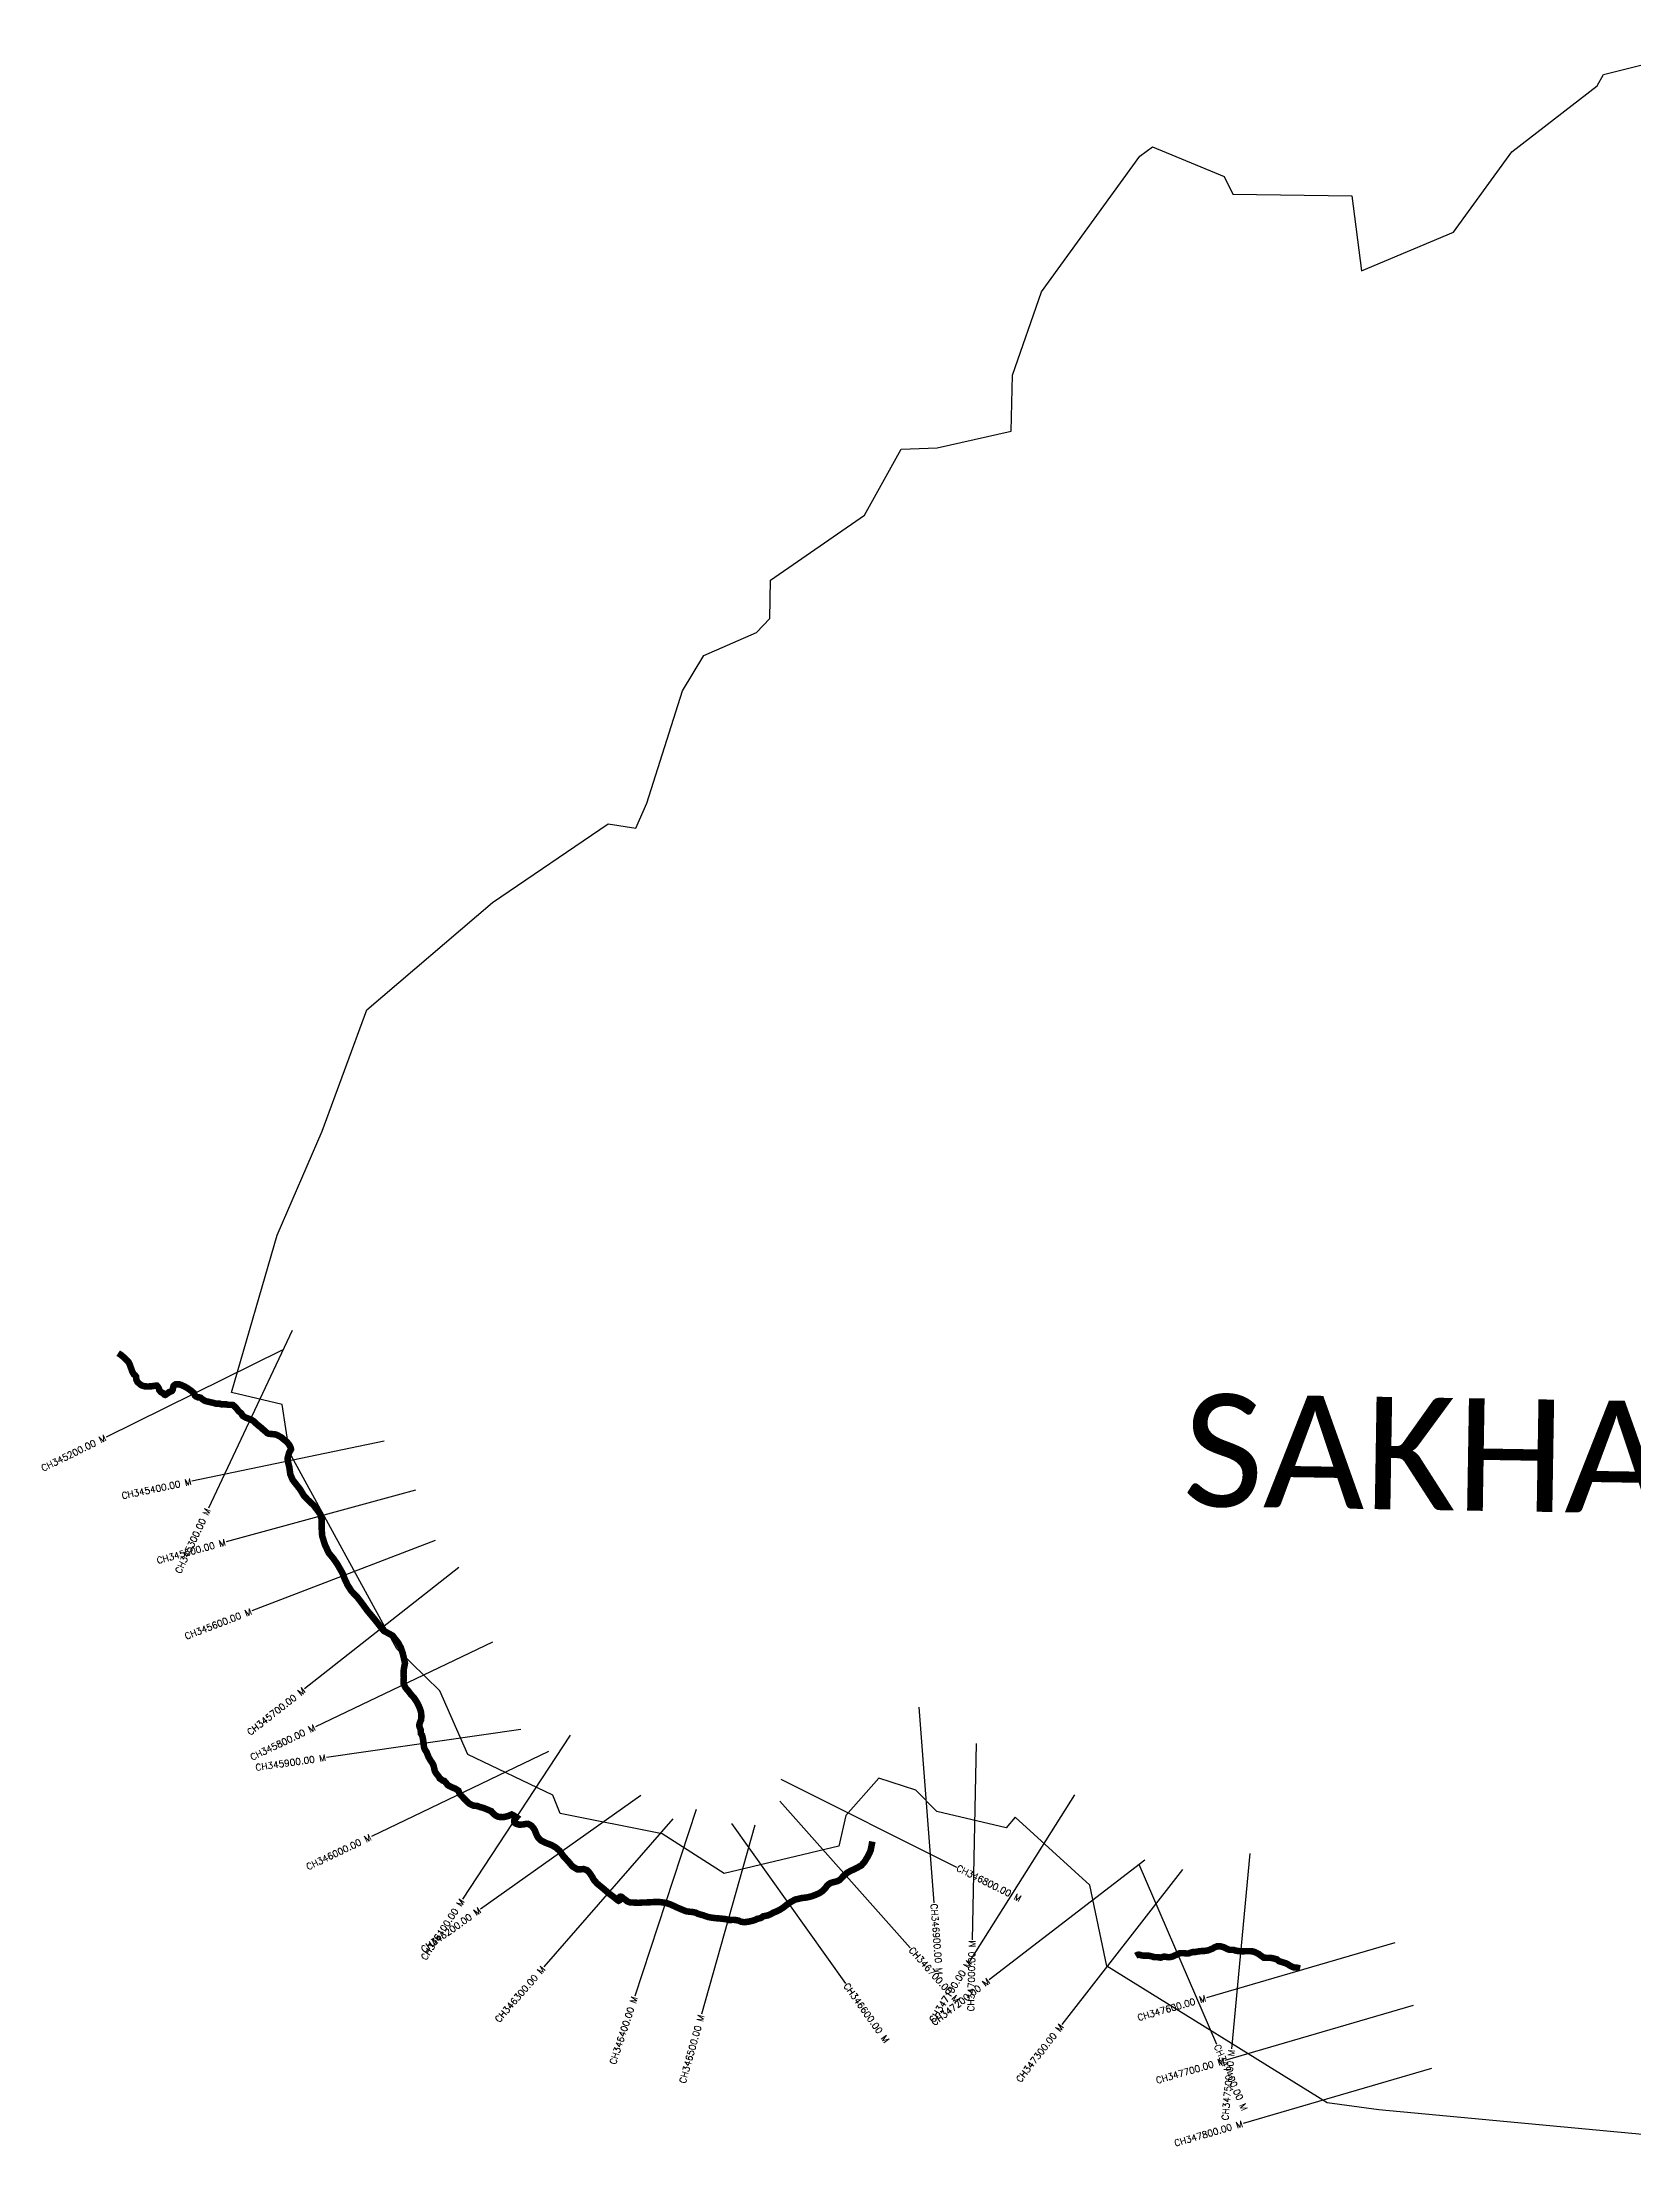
# Model space of a CAD drawing. Header units: metres. Extents: x 291592 to 296460, y 1983505 to 1986737.
# Drawn here: x 291592 to 294026, y 1983522 to 1986737 of the extents above; entities that cross this region are included whole.
import ezdxf
from ezdxf.enums import TextEntityAlignment as Align

# ---------------------------------------------------------------- set-up
doc = ezdxf.new("R2010")
doc.units = ezdxf.units.M
for name, color, linetype in [('CS', 134, 'Continuous'), ('CSMark', 6, 'Continuous'), ('UNPROTECTED', 10, 'Continuous'), ('VILLAGE BOUNDRY', 10, 'Continuous'), ('VILLAGE NAME', 250, 'Continuous')]:
    doc.layers.add(name, color=color, linetype=linetype)
doc.styles.get("Standard").update_dxf_attribs({"font": 'simplex.shx'})

msp = doc.modelspace()

# ---------------------------------------------------------------- linework, layer by layer
at = {"layer": 'CS'}
for p, q in [((291974.2, 1984767.6), (291846.2, 1984496.3)), ((291958.9, 1984737.8), (291689.9, 1984604.9)), ((292114.8, 1984598.5), (291821.1, 1984537.3)), ((292162.7, 1984523.6), (291873.3, 1984444.7)), ((292192.7, 1984447), (291912.7, 1984339.2)), ((292229, 1984405.5), (291993.3, 1984219.9)), ((292280.3, 1984291.7), (292009.8, 1984162.1)), ((292931.7, 1984192), (292954.9, 1983892.9)), ((292323.7, 1984157.8), (292026.7, 1984115.4)), ((292365.8, 1984124.6), (292095.3, 1983994.7)), ((292399.3, 1984149.3), (292234.7, 1983898.5)), ((293019.6, 1984136.5), (293013.5, 1983836.6)), ((292721.3, 1984082), (292989.6, 1983947.8)), ((293169.7, 1984058.3), (293009.7, 1983804.6)), ((292507, 1984057), (292262.1, 1983883.7)), ((292591.6, 1984035.7), (292498, 1983750.7)), ((292719.5, 1984048.4), (292918.9, 1983824.2)), ((292555.8, 1984021.5), (292358.9, 1983795.1)), ((292681.1, 1984011.7), (292599.9, 1983722.8)), ((292645.8, 1984014.3), (292819.9, 1983769.9)), ((293437.9, 1983968.5), (293409.9, 1983669.8)), ((293277.3, 1983958.5), (293039.5, 1983775.5)), ((293334.9, 1983944), (293150.7, 1983707.2)), ((293268.1, 1983952.4), (293386.8, 1983676.9)), ((293659.5, 1983832.1), (293371.5, 1983748)), ((293687.5, 1983736.1), (293399.5, 1983652)), ((293715.5, 1983640.1), (293427.6, 1983556))]:
    msp.add_line(p, q, dxfattribs=at)
at = {"layer": 'UNPROTECTED', "const_width": 10, "flags": 128}
for points in [[(291708.4, 1984733.1), (291713, 1984730.2), (291717.8, 1984726.1), (291724, 1984719.9), (291726.3, 1984715.2), (291728.6, 1984708.8), (291729.9, 1984704.9), (291732.4, 1984700.6), (291734.1, 1984699.5), (291735.7, 1984697.3), (291735.9, 1984695), (291736.3, 1984692.4), (291737.7, 1984689.4), (291739.8, 1984687.4), (291742.2, 1984685.2), (291743.7, 1984684.2), (291748, 1984682.6), (291752.5, 1984682.2), (291757.9, 1984682.3), (291765.4, 1984683.4), (291767.4, 1984683.5), (291769.5, 1984681.2), (291770.8, 1984678.7), (291771.3, 1984676.4), (291774, 1984673.4), (291776.2, 1984672.5), (291777.8, 1984671.1), (291779.4, 1984669.6), (291780.4, 1984669.3), (291781.4, 1984669.8), (291782.6, 1984670.7), (291784.1, 1984672), (291785.5, 1984672.8), (291786.2, 1984673.5), (291788.7, 1984674.5), (291790, 1984675), (291790.9, 1984675.8), (291791.8, 1984677.7), (291792, 1984679.2), (291792.7, 1984681.5), (291793.1, 1984683.1), (291794.5, 1984684.4), (291796.5, 1984685.6), (291801, 1984685.6), (291804.9, 1984684.5), (291810.4, 1984681.9), (291814.8, 1984679.3), (291819, 1984676.4), (291824, 1984672.2), (291825.3, 1984669.4), (291825.9, 1984668.1), (291827.3, 1984667), (291830, 1984665.7), (291832.1, 1984665.7), (291834.5, 1984665), (291836.2, 1984663.4), (291838.9, 1984661.5), (291840.8, 1984660.3), (291842.9, 1984659.6), (291845.7, 1984659), (291849.1, 1984658.2), (291854.2, 1984657.1), (291857.5, 1984656.1), (291859.3, 1984655.7), (291861.3, 1984656), (291863.4, 1984656.1), (291865.3, 1984655.1), (291867.3, 1984654.8), (291869.2, 1984655.1), (291873, 1984655), (291876.2, 1984654.2), (291879.8, 1984654.2), (291882.7, 1984654.2), (291884.1, 1984653.7), (291885.5, 1984652.4), (291887.6, 1984650.7), (291890.6, 1984647), (291892.5, 1984644.4), (291895.9, 1984641.7), (291896.9, 1984640.6), (291897.5, 1984639.1), (291899, 1984637.2), (291901, 1984636), (291902.9, 1984634.8), (291907.1, 1984633.2), (291909.4, 1984632.4), (291913.1, 1984630.6), (291916.1, 1984628.8), (291918.4, 1984626.3), (291922.1, 1984623), (291926.1, 1984619.9), (291928.8, 1984617.3), (291931, 1984615.6), (291933.4, 1984613.5), (291936.1, 1984611), (291938.6, 1984609.9), (291941.3, 1984609.7), (291943.7, 1984609.5), (291947.9, 1984609), (291950.3, 1984608.4), (291957.7, 1984604.6), (291960.3, 1984602.2), (291966.3, 1984597.5), (291969.8, 1984593), (291972, 1984588.6), (291972.5, 1984586.3), (291971.3, 1984583.9), (291969.8, 1984581.4), (291968.8, 1984577.9), (291967.6, 1984573.4), (291967.2, 1984571.2), (291968.3, 1984565.8), (291969.9, 1984559.3), (291971.5, 1984548), (291975, 1984539.6), (291980, 1984533.2), (291986.2, 1984525.4), (291992.3, 1984515.3), (291997.9, 1984509.3), (292006.9, 1984500.9), (292013.8, 1984491.9), (292017.2, 1984487.1), (292019.3, 1984479.2), (292019.3, 1984467.1), (292020.1, 1984454.1), (292022, 1984448), (292024.4, 1984440.2), (292030.3, 1984427.7), (292037.4, 1984419.2), (292043.9, 1984409.7), (292047.5, 1984403.4), (292051.5, 1984396.3), (292054.6, 1984388), (292058.8, 1984379.1), (292064.8, 1984369.6), (292073.7, 1984360.4), (292080.4, 1984351.7), (292088.9, 1984340), (292100.6, 1984326), (292114.1, 1984308.9), (292127.7, 1984301.5), (292136.1, 1984290.8), (292140.2, 1984283.4), (292143.2, 1984274.8), (292145.1, 1984266.7), (292146.7, 1984259), (292144.9, 1984250.4), (292144.5, 1984242.2), (292144.9, 1984237.9), (292144.5, 1984231.5), (292144.8, 1984227.4), (292147.6, 1984221.7), (292151.5, 1984217.3), (292155.8, 1984211.5), (292160.7, 1984206.3), (292165.3, 1984199.1), (292168.7, 1984192), (292170.6, 1984187), (292171.3, 1984183.9), (292171.8, 1984177.9), (292171.2, 1984172.6), (292170.2, 1984170.4), (292169.6, 1984168.7), (292168.9, 1984166.8), (292168.6, 1984164.8), (292168.8, 1984162.4), (292169.7, 1984160), (292170.6, 1984158), (292170.9, 1984156.3), (292170.8, 1984154.1), (292171.1, 1984151.7), (292172.6, 1984149.6), (292173.6, 1984146.6), (292174.2, 1984143.6), (292174.5, 1984141.2), (292175.2, 1984136.3), (292175.7, 1984131.6), (292176.7, 1984128.1), (292179.8, 1984123.2), (292182.7, 1984116), (292185.6, 1984110.9), (292188.2, 1984107.1), (292190.2, 1984103.5), (292191.3, 1984099), (292192, 1984095.4), (292193.3, 1984092.4), (292196, 1984088.9), (292197.5, 1984087), (292198.7, 1984085.4), (292199.8, 1984083.2), (292202, 1984081.9), (292204.3, 1984080), (292206.7, 1984079.5), (292208.4, 1984077.7), (292212.4, 1984072.7), (292218.7, 1984069.5), (292222.9, 1984067.9), (292226, 1984066.2), (292228.3, 1984064.6), (292229.4, 1984061.9), (292230.8, 1984059), (292234.7, 1984055), (292237.8, 1984051.6), (292243.4, 1984046), (292246.1, 1984044), (292251.3, 1984041.7), (292257.3, 1984041.1), (292261.2, 1984039.6), (292265.2, 1984038.6), (292270, 1984036.8), (292274.7, 1984034.8), (292278.6, 1984033.2), (292280.3, 1984031), (292282.7, 1984028.6), (292284.9, 1984026.8), (292288.4, 1984024.9), (292292.4, 1984024.2), (292296.6, 1984024.1), (292300.6, 1984024.9), (292304.9, 1984026), (292309.7, 1984028.1), (292313.2, 1984026.4), (292317.1, 1984023.8), (292316, 1984022.5), (292314.4, 1984021), (292313.9, 1984019.8), (292313.7, 1984018.8), (292313.6, 1984017.5), (292313.7, 1984016.3), (292314.3, 1984015.3), (292316, 1984014.2), (292319.1, 1984013.2), (292321.7, 1984012.5), (292324.4, 1984012.7), (292327.8, 1984012.9), (292331.1, 1984013.7), (292334.5, 1984013.9), (292337.3, 1984012.6), (292340.3, 1984010.7), (292342.8, 1984007.6), (292344.9, 1984004.4), (292346.5, 1984000.3), (292348.1, 1983996.5), (292350.1, 1983992.9), (292354.8, 1983988.2), (292362.7, 1983984.4), (292370.1, 1983981.7), (292377.1, 1983977.7), (292382.8, 1983972.8), (292388.9, 1983964.3), (292395.6, 1983957.1), (292402.6, 1983948.8), (292409.9, 1983944.4), (292414.9, 1983944.3), (292419.7, 1983944.8), (292424.7, 1983943.1), (292428.8, 1983938.9), (292432.4, 1983933.5), (292435.5, 1983928), (292440.5, 1983922.4), (292448.1, 1983916.3), (292457.6, 1983908.1), (292467.9, 1983900.3), (292470.1, 1983898.4), (292471.6, 1983897.2), (292473.1, 1983896.3), (292474.3, 1983896.9), (292474.8, 1983898.3), (292474.1, 1983899.8), (292474.1, 1983900.9), (292474.5, 1983901.8), (292475.1, 1983902.4), (292476.2, 1983902.5), (292477.4, 1983902.4), (292478.4, 1983901.8), (292481.3, 1983899.1), (292483.1, 1983898.1), (292484.4, 1983897.1), (292485.6, 1983896), (292486.9, 1983895.1), (292488.4, 1983894.5), (292490.4, 1983893.8), (292492.2, 1983893.6), (292494.6, 1983893.7), (292498.2, 1983893.4), (292504.1, 1983893.1), (292510.1, 1983893.7), (292516.4, 1983893.7), (292524.7, 1983894.2), (292534.3, 1983894.5), (292539.4, 1983893.9), (292544.5, 1983893.2), (292549, 1983891.8), (292552.1, 1983890.8), (292555.3, 1983889.3), (292559.4, 1983887.6), (292562.7, 1983885.9), (292567.4, 1983883.9), (292572.1, 1983881.9), (292576.9, 1983880.1), (292580.7, 1983879.6), (292586.3, 1983879.1), (292590.7, 1983878.2), (292594.4, 1983876.4), (292598.6, 1983875.1), (292602.1, 1983874.3), (292605.3, 1983873), (292610.6, 1983871.3), (292617.1, 1983870.2), (292622.6, 1983869.6), (292627.8, 1983869.2), (292632.7, 1983868.7), (292637.5, 1983868.1), (292641.4, 1983867), (292644.2, 1983866.9), (292648.4, 1983867.2), (292652.2, 1983866.8), (292656.8, 1983865.9), (292660, 1983864.3), (292665.1, 1983863.5), (292671.2, 1983864.3), (292678.2, 1983865.8), (292682, 1983867.1), (292684.5, 1983868.5), (292687.4, 1983869.1), (292690.1, 1983869.8), (292691.8, 1983870.6), (292692.7, 1983871.6), (292694.2, 1983872.6), (292696.4, 1983872.9), (292698.9, 1983873.5), (292700.9, 1983873.8), (292702.8, 1983874.6), (292705.6, 1983875.9), (292709.7, 1983878.1), (292714.8, 1983880.2), (292719.3, 1983882.4), (292725.2, 1983886.2), (292730.1, 1983890.1), (292735.9, 1983894.3), (292742.8, 1983898), (292752.6, 1983900.4), (292759.9, 1983901.2), (292766.8, 1983902.7), (292773.4, 1983905), (292779.9, 1983907.9), (292784.7, 1983911.1), (292789.2, 1983915.5), (292791.3, 1983918.7), (292793.8, 1983921.2), (292797.4, 1983923.6), (292803.3, 1983925.1), (292807.5, 1983926.3), (292811, 1983928), (292814.2, 1983931.3), (292817.9, 1983935.1), (292821.8, 1983938.6), (292827.3, 1983941.8), (292833.5, 1983944.6), (292839.1, 1983947.5), (292844.1, 1983950.3), (292848.8, 1983955.6), (292853, 1983962.4), (292855.9, 1983967.8), (292858.4, 1983973.6), (292859.9, 1983981.5), (292860.9, 1983986.8)], [(293263.5, 1983812.1), (293264.5, 1983812.7), (293266.6, 1983813.7), (293267.9, 1983813.9), (293270.3, 1983813.6), (293272.6, 1983812.6), (293275.1, 1983812.5), (293277.9, 1983812.5), (293281.1, 1983812.5), (293284, 1983812.2), (293287, 1983811.5), (293289.4, 1983810.9), (293291.3, 1983810.1), (293293.2, 1983810.1), (293295.8, 1983810.1), (293298.3, 1983809.9), (293300.9, 1983809.4), (293302.3, 1983809.5), (293304, 1983810.2), (293305.6, 1983810.7), (293307.1, 1983811), (293309.6, 1983810.6), (293311.6, 1983810.2), (293313.7, 1983810), (293316.1, 1983810.2), (293319.4, 1983811), (293322.1, 1983812.2), (293324.9, 1983813.5), (293327.5, 1983814.7), (293330.3, 1983815.9), (293333.3, 1983816.3), (293336.8, 1983816.3), (293340.9, 1983815.7), (293343.9, 1983815.8), (293347.1, 1983816.9), (293350.6, 1983817.9), (293353.9, 1983817.8), (293358.4, 1983818.8), (293363.7, 1983819.4), (293369.5, 1983819.7), (293374.4, 1983820.6), (293379.8, 1983822.8), (293384.1, 1983825.1), (293388, 1983826.8), (293392.6, 1983826.8), (293397.5, 1983825.4), (293402.1, 1983823.1), (293406.7, 1983821.3), (293412.4, 1983821.3), (293415.3, 1983820.3), (293418.9, 1983819.6), (293424.3, 1983819.1), (293432.1, 1983819.2), (293437.9, 1983819.3), (293442.8, 1983818.8), (293447.6, 1983816.9), (293451.7, 1983814.7), (293454.2, 1983812.7), (293459.1, 1983809.3), (293464, 1983809.1), (293469.5, 1983809.1), (293474.3, 1983808.1), (293479.1, 1983806.7), (293482.5, 1983803.9), (293487.5, 1983802.4), (293492.4, 1983800.9), (293495.4, 1983799.6), (293498.6, 1983797.3), (293501.8, 1983795.8), (293505.3, 1983794.3), (293509.2, 1983794.2), (293514.6, 1983792.9)]]:
    msp.add_lwpolyline(points, dxfattribs=at)
at = {"layer": 'VILLAGE BOUNDRY', "color": 3}
msp.add_polyline3d([(294195.8, 1983524.4, 0), (293634.7, 1983576.8, 0), (293556, 1983587.6, 0), (293219.2, 1983796.1, 0), (293193.4, 1983920.3, 0), (293079.4, 1984023.9, 0), (293065.3, 1984007.9, 0), (292959.6, 1984032.7, 0), (292927.2, 1984065.5, 0), (292870.8, 1984083.7, 0), (292820.4, 1984026.5, 0), (292809.5, 1983979.5, 0), (292634.5, 1983938.1, 0), (292539.8, 1983998.7, 0), (292383.9, 1984029.4, 0), (292372.7, 1984057.6, 0), (292242.5, 1984120, 0), (292200, 1984217.1, 0), (292134.1, 1984281.3, 0), (291970.1, 1984581.4, 0), (291959.1, 1984654.7, 0), (291881.8, 1984673, 0), (291951.4, 1984913.2, 0), (292020.1, 1985072.3, 0), (292088.6, 1985257.6, 0), (292280.4, 1985421.6, 0), (292457.2, 1985542, 0), (292499.4, 1985535.5, 0), (292516.4, 1985573.5, 0), (292570.9, 1985745.4, 0), (292603.4, 1985799.1, 0), (292683.7, 1985834.4, 0), (292704.5, 1985856, 0), (292705.2, 1985914.3, 0), (292848.9, 1986013.7, 0), (292904.7, 1986114.7, 0), (292960.1, 1986116.4, 0), (293072.8, 1986142.2, 0), (293075.3, 1986227.8, 0), (293119.3, 1986354.8, 0), (293269.7, 1986562.1, 0), (293289.1, 1986576.8, 0), (293398.4, 1986531, 0), (293411.7, 1986504.4, 0), (293593.7, 1986501.5, 0), (293608.5, 1986387, 0), (293748.9, 1986446.4, 0), (293838.1, 1986569.1, 0), (293968.7, 1986669.8, 0), (293978.2, 1986686.9, 0), (294176.5, 1986736.7, 0)], dxfattribs=at)

# ---------------------------------------------------------------- texts
at = {"layer": 'CSMark'}
for s, rotation, p in [('CH345200.00 M', 26.2879, (291689, 1984604.5)), ('CH345400.00 M', 11.7697, (291820.1, 1984537.1)), ('CH345300.00 M', 64.7601, (291845.8, 1984495.4)), ('CH345500.00 M', 15.2638, (291872.3, 1984444.4)), ('CH345600.00 M', 21.0491, (291911.8, 1984338.9)), ('CH345700.00 M', 38.217, (291992.5, 1984219.3)), ('CH345800.00 M', 25.5827, (292008.9, 1984161.7)), ('CH345900.00 M', 8.1349, (292025.7, 1984115.2)), ('CH346000.00 M', 25.6545, (292094.4, 1983994.2)), ('CH346100.00 M', 56.7279, (292234.1, 1983897.7)), ('CH346200.00 M', 35.2912, (292261.3, 1983883.1)), ('CH347000.00 M', 88.83, (293013.5, 1983835.6)), ('CH347100.00 M', 57.7634, (293009.2, 1983803.7)), ('CH346300.00 M', 48.9798, (292358.2, 1983794.4)), ('CH347200.00 M', 37.5819, (293038.7, 1983774.9)), ('CH346400.00 M', 71.811, (292497.7, 1983749.7)), ('CH347600.00 M', 16.2813, (293370.5, 1983747.7)), ('CH346500.00 M', 74.3004, (292599.7, 1983721.9)), ('CH347300.00 M', 52.1417, (293150.1, 1983706.4)), ('CH347700.00 M', 16.2813, (293398.6, 1983651.7)), ('CH347500.00 M', 84.6393, (293409.8, 1983668.8)), ('CH347800.00 M', 16.2813, (293426.6, 1983555.8))]:
    msp.add_text(s, height=10, rotation=rotation, dxfattribs=at).set_placement(p, align=Align.MIDDLE_RIGHT)
for s, rotation, p in [('CH346800.00 M', 333.4211, (292990.5, 1983947.3)), ('CH346900.00 M', 274.4447, (292955, 1983891.9)), ('CH346700.00 M', 311.6543, (292919.6, 1983823.5)), ('CH346600.00 M', 305.4637, (292820.4, 1983769.1)), ('CH347400.00 M', 293.307, (293387.2, 1983676))]:
    msp.add_text(s, height=10, rotation=rotation, dxfattribs=at).set_placement(p, align=Align.MIDDLE_LEFT)
at = {"layer": 'VILLAGE NAME', "insert": (293337.4, 1984671.3), "char_height": 171.752, "attachment_point": 1, "rotation": 359.0691}
msp.add_mtext_dynamic_manual_height_columns('{\\fCalibri|b0|i0|c0|p34;SAKHARI}', width=1273.44, gutter_width=858.8, heights=[0], dxfattribs=at)

doc.saveas('drawing.dxf')
